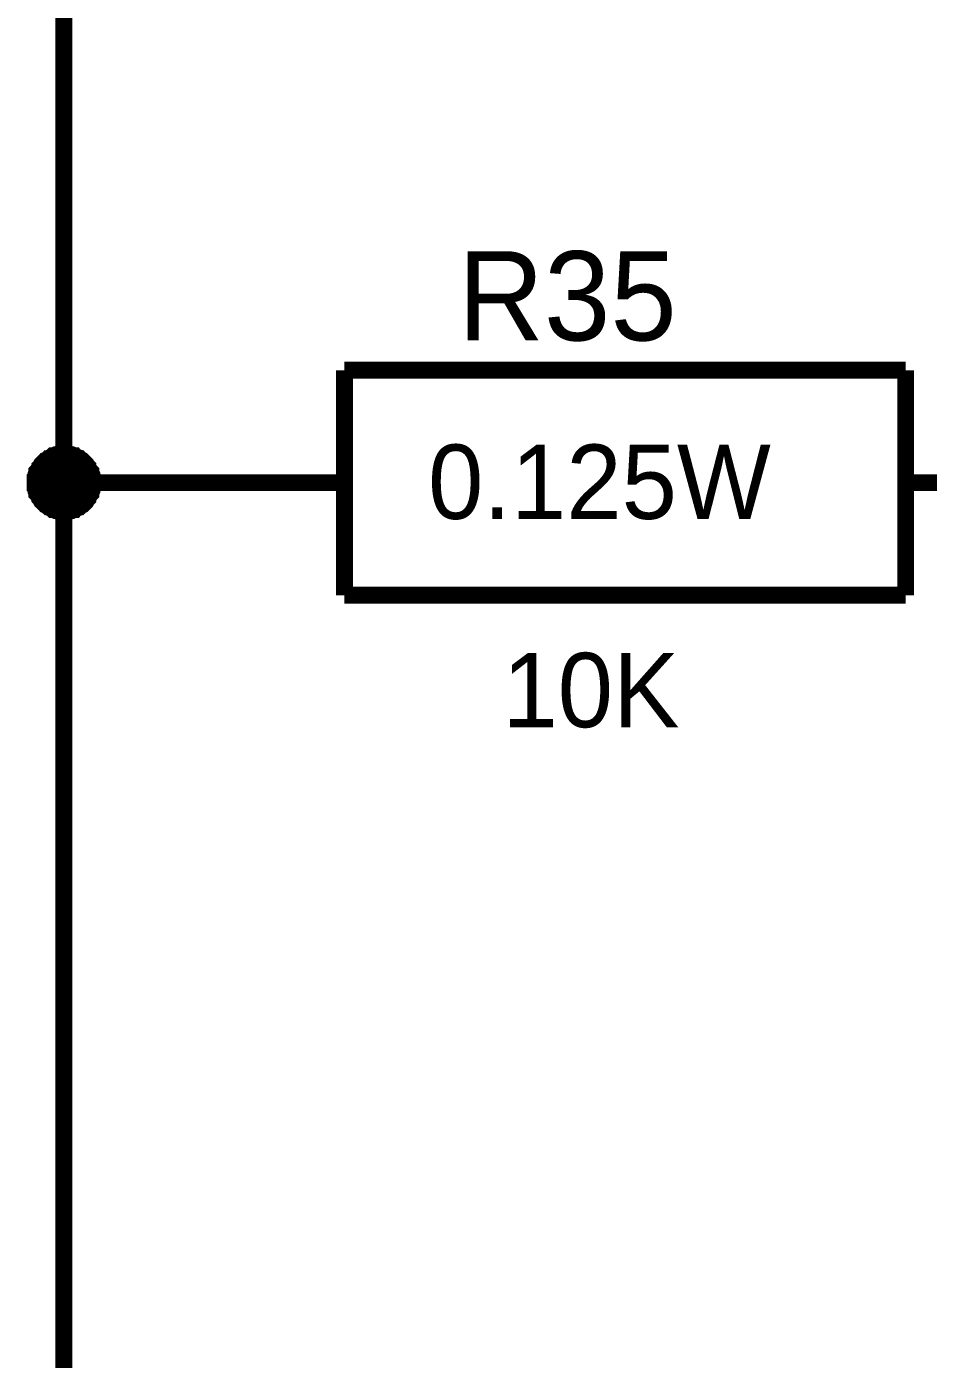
# Model space of a CAD drawing. Header units: millimetres. Extents: x 0 to 420, y 0 to 297.
# Drawn here: x 34.43 to 50.49, y 141.88 to 165.61 of the extents above; entities that cross this region are included whole.
import ezdxf

# ---------------------------------------------------------------- set-up
doc = ezdxf.new("R2010")
doc.units = ezdxf.units.MM
doc.layers.add('Sheet', color=255, linetype='Continuous')

msp = doc.modelspace()

# ---------------------------------------------------------------- linework, layer by layer
at = {"layer": 'Sheet'}
for points, const_width in [([(35.088, 172.494), (35.088, 157.491), (37.587, 157.491)], 0.3), ([(40.087, 159.495), (40.087, 155.488)], 0.3), ([(40.087, 159.495), (50.084, 159.495)], 0.3), ([(50.084, 159.495), (50.084, 155.488)], 0.3), ([(34.575, 157.491), (34.575, 157.525), (34.575, 157.541), (34.575, 157.574), (34.592, 157.591), (34.592, 157.624), (34.592, 157.64), (34.608, 157.674), (34.608, 157.69), (34.625, 157.707), (34.641, 157.74), (34.658, 157.756), (34.658, 157.773), (34.674, 157.79), (34.691, 157.823), (34.708, 157.839), (34.724, 157.856), (34.741, 157.872), (34.757, 157.889), (34.79, 157.905), (34.807, 157.922), (34.823, 157.922), (34.84, 157.939), (34.873, 157.955), (34.89, 157.972), (34.906, 157.972), (34.939, 157.988), (34.956, 157.988), (34.989, 157.988), (35.006, 158.005), (35.039, 158.005), (35.055, 158.005), (35.088, 158.005)], 0.3), ([(34.575, 157.491), (34.575, 157.525), (34.575, 157.541), (34.575, 157.574), (34.592, 157.591), (34.592, 157.624), (34.592, 157.64), (34.608, 157.674), (34.608, 157.69), (34.625, 157.707), (34.641, 157.74), (34.658, 157.756), (34.658, 157.773), (34.674, 157.79), (34.691, 157.823), (34.708, 157.839), (34.724, 157.856), (34.741, 157.872), (34.757, 157.889), (34.79, 157.905), (34.807, 157.922), (34.823, 157.922), (34.84, 157.939), (34.873, 157.955), (34.89, 157.972), (34.906, 157.972), (34.939, 157.988), (34.956, 157.988), (34.989, 157.988), (35.006, 158.005), (35.039, 158.005), (35.055, 158.005), (35.088, 158.005)], 0.3), ([(34.575, 157.491), (34.575, 157.525), (34.575, 157.541), (34.575, 157.574), (34.592, 157.591), (34.592, 157.624), (34.592, 157.64), (34.608, 157.674), (34.608, 157.69), (34.625, 157.707), (34.641, 157.74), (34.658, 157.756), (34.658, 157.773), (34.674, 157.79), (34.691, 157.823), (34.708, 157.839), (34.724, 157.856), (34.741, 157.872), (34.757, 157.889), (34.79, 157.905), (34.807, 157.922), (34.823, 157.922), (34.84, 157.939), (34.873, 157.955), (34.89, 157.972), (34.906, 157.972), (34.939, 157.988), (34.956, 157.988), (34.989, 157.988), (35.006, 158.005), (35.039, 158.005), (35.055, 158.005), (35.088, 158.005)], 0.3), ([(34.575, 157.491), (34.575, 157.525), (34.575, 157.541), (34.575, 157.574), (34.592, 157.591), (34.592, 157.624), (34.592, 157.64), (34.608, 157.674), (34.608, 157.69), (34.625, 157.707), (34.641, 157.74), (34.658, 157.756), (34.658, 157.773), (34.674, 157.79), (34.691, 157.823), (34.708, 157.839), (34.724, 157.856), (34.741, 157.872), (34.757, 157.889), (34.79, 157.905), (34.807, 157.922), (34.823, 157.922), (34.84, 157.939), (34.873, 157.955), (34.89, 157.972), (34.906, 157.972), (34.939, 157.988), (34.956, 157.988), (34.989, 157.988), (35.006, 158.005), (35.039, 158.005), (35.055, 158.005), (35.088, 158.005)], 0.3), ([(35.088, 158.005), (35.088, 158.005)], 0.3), ([(35.088, 158.005), (35.121, 158.005), (35.138, 158.005), (35.171, 158.005), (35.188, 157.988), (35.221, 157.988), (35.237, 157.988), (35.27, 157.972), (35.287, 157.972), (35.303, 157.955), (35.337, 157.939), (35.353, 157.922), (35.37, 157.922), (35.386, 157.905), (35.419, 157.889), (35.436, 157.872), (35.452, 157.856), (35.469, 157.839), (35.485, 157.823), (35.502, 157.79), (35.519, 157.773), (35.519, 157.756), (35.535, 157.74), (35.552, 157.707), (35.568, 157.69), (35.568, 157.674), (35.585, 157.64), (35.585, 157.624), (35.585, 157.591), (35.601, 157.574), (35.601, 157.541), (35.601, 157.525), (35.601, 157.491)], 0.3), ([(35.088, 158.005), (35.088, 158.005)], 0.3), ([(35.088, 158.005), (35.121, 158.005), (35.138, 158.005), (35.171, 158.005), (35.188, 157.988), (35.221, 157.988), (35.237, 157.988), (35.27, 157.972), (35.287, 157.972), (35.303, 157.955), (35.337, 157.939), (35.353, 157.922), (35.37, 157.922), (35.386, 157.905), (35.419, 157.889), (35.436, 157.872), (35.452, 157.856), (35.469, 157.839), (35.485, 157.823), (35.502, 157.79), (35.519, 157.773), (35.519, 157.756), (35.535, 157.74), (35.552, 157.707), (35.568, 157.69), (35.568, 157.674), (35.585, 157.64), (35.585, 157.624), (35.585, 157.591), (35.601, 157.574), (35.601, 157.541), (35.601, 157.525), (35.601, 157.491)], 0.3), ([(35.088, 158.005), (35.088, 158.005)], 0.3), ([(35.088, 158.005), (35.121, 158.005), (35.138, 158.005), (35.171, 158.005), (35.188, 157.988), (35.221, 157.988), (35.237, 157.988), (35.27, 157.972), (35.287, 157.972), (35.303, 157.955), (35.337, 157.939), (35.353, 157.922), (35.37, 157.922), (35.386, 157.905), (35.419, 157.889), (35.436, 157.872), (35.452, 157.856), (35.469, 157.839), (35.485, 157.823), (35.502, 157.79), (35.519, 157.773), (35.519, 157.756), (35.535, 157.74), (35.552, 157.707), (35.568, 157.69), (35.568, 157.674), (35.585, 157.64), (35.585, 157.624), (35.585, 157.591), (35.601, 157.574), (35.601, 157.541), (35.601, 157.525), (35.601, 157.491)], 0.3), ([(35.088, 158.005), (35.088, 158.005)], 0.3), ([(35.088, 158.005), (35.121, 158.005), (35.138, 158.005), (35.171, 158.005), (35.188, 157.988), (35.221, 157.988), (35.237, 157.988), (35.27, 157.972), (35.287, 157.972), (35.303, 157.955), (35.337, 157.939), (35.353, 157.922), (35.37, 157.922), (35.386, 157.905), (35.419, 157.889), (35.436, 157.872), (35.452, 157.856), (35.469, 157.839), (35.485, 157.823), (35.502, 157.79), (35.519, 157.773), (35.519, 157.756), (35.535, 157.74), (35.552, 157.707), (35.568, 157.69), (35.568, 157.674), (35.585, 157.64), (35.585, 157.624), (35.585, 157.591), (35.601, 157.574), (35.601, 157.541), (35.601, 157.525), (35.601, 157.491)], 0.3), ([(34.575, 157.491), (34.575, 157.525), (34.575, 157.541), (34.575, 157.574), (34.592, 157.591), (34.592, 157.624), (34.592, 157.64), (34.608, 157.674), (34.608, 157.69), (34.625, 157.707), (34.641, 157.74), (34.658, 157.756), (34.658, 157.773), (34.674, 157.79), (34.691, 157.823), (34.708, 157.839), (34.724, 157.856), (34.741, 157.872), (34.757, 157.889), (34.79, 157.905), (34.807, 157.922), (34.823, 157.922), (34.84, 157.939), (34.873, 157.955), (34.89, 157.972), (34.906, 157.972), (34.939, 157.988), (34.956, 157.988), (34.989, 157.988), (35.006, 158.005), (35.039, 158.005), (35.055, 158.005), (35.088, 158.005)], 0.0991), ([(34.575, 157.491), (34.575, 157.525), (34.575, 157.541), (34.575, 157.574), (34.592, 157.591), (34.592, 157.624), (34.592, 157.64), (34.608, 157.674), (34.608, 157.69), (34.625, 157.707), (34.641, 157.74), (34.658, 157.756), (34.658, 157.773), (34.674, 157.79), (34.691, 157.823), (34.708, 157.839), (34.724, 157.856), (34.741, 157.872), (34.757, 157.889), (34.79, 157.905), (34.807, 157.922), (34.823, 157.922), (34.84, 157.939), (34.873, 157.955), (34.89, 157.972), (34.906, 157.972), (34.939, 157.988), (34.956, 157.988), (34.989, 157.988), (35.006, 158.005), (35.039, 158.005), (35.055, 158.005), (35.088, 158.005)], 0.0991), ([(34.575, 157.491), (34.575, 157.525), (34.575, 157.541), (34.575, 157.574), (34.592, 157.591), (34.592, 157.624), (34.592, 157.64), (34.608, 157.674), (34.608, 157.69), (34.625, 157.707), (34.641, 157.74), (34.658, 157.756), (34.658, 157.773), (34.674, 157.79), (34.691, 157.823), (34.708, 157.839), (34.724, 157.856), (34.741, 157.872), (34.757, 157.889), (34.79, 157.905), (34.807, 157.922), (34.823, 157.922), (34.84, 157.939), (34.873, 157.955), (34.89, 157.972), (34.906, 157.972), (34.939, 157.988), (34.956, 157.988), (34.989, 157.988), (35.006, 158.005), (35.039, 158.005), (35.055, 158.005), (35.088, 158.005)], 0.0991), ([(34.575, 157.491), (34.575, 157.525), (34.575, 157.541), (34.575, 157.574), (34.592, 157.591), (34.592, 157.624), (34.592, 157.64), (34.608, 157.674), (34.608, 157.69), (34.625, 157.707), (34.641, 157.74), (34.658, 157.756), (34.658, 157.773), (34.674, 157.79), (34.691, 157.823), (34.708, 157.839), (34.724, 157.856), (34.741, 157.872), (34.757, 157.889), (34.79, 157.905), (34.807, 157.922), (34.823, 157.922), (34.84, 157.939), (34.873, 157.955), (34.89, 157.972), (34.906, 157.972), (34.939, 157.988), (34.956, 157.988), (34.989, 157.988), (35.006, 158.005), (35.039, 158.005), (35.055, 158.005), (35.088, 158.005)], 0.0991), ([(35.088, 158.005), (35.088, 158.005)], 0.0991), ([(35.088, 158.005), (35.121, 158.005), (35.138, 158.005), (35.171, 158.005), (35.188, 157.988), (35.221, 157.988), (35.237, 157.988), (35.27, 157.972), (35.287, 157.972), (35.303, 157.955), (35.337, 157.939), (35.353, 157.922), (35.37, 157.922), (35.386, 157.905), (35.419, 157.889), (35.436, 157.872), (35.452, 157.856), (35.469, 157.839), (35.485, 157.823), (35.502, 157.79), (35.519, 157.773), (35.519, 157.756), (35.535, 157.74), (35.552, 157.707), (35.568, 157.69), (35.568, 157.674), (35.585, 157.64), (35.585, 157.624), (35.585, 157.591), (35.601, 157.574), (35.601, 157.541), (35.601, 157.525), (35.601, 157.491)], 0.0991), ([(35.088, 158.005), (35.088, 158.005)], 0.0991), ([(35.088, 158.005), (35.121, 158.005), (35.138, 158.005), (35.171, 158.005), (35.188, 157.988), (35.221, 157.988), (35.237, 157.988), (35.27, 157.972), (35.287, 157.972), (35.303, 157.955), (35.337, 157.939), (35.353, 157.922), (35.37, 157.922), (35.386, 157.905), (35.419, 157.889), (35.436, 157.872), (35.452, 157.856), (35.469, 157.839), (35.485, 157.823), (35.502, 157.79), (35.519, 157.773), (35.519, 157.756), (35.535, 157.74), (35.552, 157.707), (35.568, 157.69), (35.568, 157.674), (35.585, 157.64), (35.585, 157.624), (35.585, 157.591), (35.601, 157.574), (35.601, 157.541), (35.601, 157.525), (35.601, 157.491)], 0.0991), ([(35.088, 158.005), (35.088, 158.005)], 0.0991), ([(35.088, 158.005), (35.121, 158.005), (35.138, 158.005), (35.171, 158.005), (35.188, 157.988), (35.221, 157.988), (35.237, 157.988), (35.27, 157.972), (35.287, 157.972), (35.303, 157.955), (35.337, 157.939), (35.353, 157.922), (35.37, 157.922), (35.386, 157.905), (35.419, 157.889), (35.436, 157.872), (35.452, 157.856), (35.469, 157.839), (35.485, 157.823), (35.502, 157.79), (35.519, 157.773), (35.519, 157.756), (35.535, 157.74), (35.552, 157.707), (35.568, 157.69), (35.568, 157.674), (35.585, 157.64), (35.585, 157.624), (35.585, 157.591), (35.601, 157.574), (35.601, 157.541), (35.601, 157.525), (35.601, 157.491)], 0.0991), ([(35.088, 158.005), (35.088, 158.005)], 0.0991), ([(35.088, 158.005), (35.121, 158.005), (35.138, 158.005), (35.171, 158.005), (35.188, 157.988), (35.221, 157.988), (35.237, 157.988), (35.27, 157.972), (35.287, 157.972), (35.303, 157.955), (35.337, 157.939), (35.353, 157.922), (35.37, 157.922), (35.386, 157.905), (35.419, 157.889), (35.436, 157.872), (35.452, 157.856), (35.469, 157.839), (35.485, 157.823), (35.502, 157.79), (35.519, 157.773), (35.519, 157.756), (35.535, 157.74), (35.552, 157.707), (35.568, 157.69), (35.568, 157.674), (35.585, 157.64), (35.585, 157.624), (35.585, 157.591), (35.601, 157.574), (35.601, 157.541), (35.601, 157.525), (35.601, 157.491)], 0.0991), ([(35.088, 156.978), (35.055, 156.978), (35.039, 156.978), (35.006, 156.978), (34.989, 156.995), (34.956, 156.995), (34.939, 156.995), (34.906, 157.011), (34.89, 157.011), (34.873, 157.028), (34.84, 157.044), (34.823, 157.061), (34.807, 157.061), (34.79, 157.077), (34.757, 157.094), (34.741, 157.111), (34.724, 157.127), (34.708, 157.144), (34.691, 157.16), (34.674, 157.193), (34.658, 157.21), (34.658, 157.227), (34.641, 157.243), (34.625, 157.276), (34.608, 157.293), (34.608, 157.309), (34.592, 157.342), (34.592, 157.359), (34.592, 157.392), (34.575, 157.409), (34.575, 157.442), (34.575, 157.458), (34.575, 157.491)], 0.3), ([(34.575, 157.491), (34.575, 157.491)], 0.3), ([(35.088, 156.978), (35.055, 156.978), (35.039, 156.978), (35.006, 156.978), (34.989, 156.995), (34.956, 156.995), (34.939, 156.995), (34.906, 157.011), (34.89, 157.011), (34.873, 157.028), (34.84, 157.044), (34.823, 157.061), (34.807, 157.061), (34.79, 157.077), (34.757, 157.094), (34.741, 157.111), (34.724, 157.127), (34.708, 157.144), (34.691, 157.16), (34.674, 157.193), (34.658, 157.21), (34.658, 157.227), (34.641, 157.243), (34.625, 157.276), (34.608, 157.293), (34.608, 157.309), (34.592, 157.342), (34.592, 157.359), (34.592, 157.392), (34.575, 157.409), (34.575, 157.442), (34.575, 157.458), (34.575, 157.491)], 0.3), ([(34.575, 157.491), (34.575, 157.491)], 0.3), ([(35.088, 156.978), (35.055, 156.978), (35.039, 156.978), (35.006, 156.978), (34.989, 156.995), (34.956, 156.995), (34.939, 156.995), (34.906, 157.011), (34.89, 157.011), (34.873, 157.028), (34.84, 157.044), (34.823, 157.061), (34.807, 157.061), (34.79, 157.077), (34.757, 157.094), (34.741, 157.111), (34.724, 157.127), (34.708, 157.144), (34.691, 157.16), (34.674, 157.193), (34.658, 157.21), (34.658, 157.227), (34.641, 157.243), (34.625, 157.276), (34.608, 157.293), (34.608, 157.309), (34.592, 157.342), (34.592, 157.359), (34.592, 157.392), (34.575, 157.409), (34.575, 157.442), (34.575, 157.458), (34.575, 157.491)], 0.3), ([(34.575, 157.491), (34.575, 157.491)], 0.3), ([(35.088, 156.978), (35.055, 156.978), (35.039, 156.978), (35.006, 156.978), (34.989, 156.995), (34.956, 156.995), (34.939, 156.995), (34.906, 157.011), (34.89, 157.011), (34.873, 157.028), (34.84, 157.044), (34.823, 157.061), (34.807, 157.061), (34.79, 157.077), (34.757, 157.094), (34.741, 157.111), (34.724, 157.127), (34.708, 157.144), (34.691, 157.16), (34.674, 157.193), (34.658, 157.21), (34.658, 157.227), (34.641, 157.243), (34.625, 157.276), (34.608, 157.293), (34.608, 157.309), (34.592, 157.342), (34.592, 157.359), (34.592, 157.392), (34.575, 157.409), (34.575, 157.442), (34.575, 157.458), (34.575, 157.491)], 0.3), ([(34.575, 157.491), (34.575, 157.491)], 0.3), ([(35.601, 157.491), (35.601, 157.458), (35.601, 157.442), (35.601, 157.409), (35.585, 157.392), (35.585, 157.359), (35.585, 157.342), (35.568, 157.309), (35.568, 157.293), (35.552, 157.276), (35.535, 157.243), (35.519, 157.227), (35.519, 157.21), (35.502, 157.193), (35.485, 157.16), (35.469, 157.144), (35.452, 157.127), (35.436, 157.111), (35.419, 157.094), (35.386, 157.077), (35.37, 157.061), (35.353, 157.061), (35.337, 157.044), (35.303, 157.028), (35.287, 157.011), (35.27, 157.011), (35.237, 156.995), (35.221, 156.995), (35.188, 156.995), (35.171, 156.978), (35.138, 156.978), (35.121, 156.978), (35.088, 156.978)], 0.3), ([(35.088, 157.491), (35.088, 124.986), (37.587, 124.986)], 0.3), ([(35.601, 157.491), (35.601, 157.458), (35.601, 157.442), (35.601, 157.409), (35.585, 157.392), (35.585, 157.359), (35.585, 157.342), (35.568, 157.309), (35.568, 157.293), (35.552, 157.276), (35.535, 157.243), (35.519, 157.227), (35.519, 157.21), (35.502, 157.193), (35.485, 157.16), (35.469, 157.144), (35.452, 157.127), (35.436, 157.111), (35.419, 157.094), (35.386, 157.077), (35.37, 157.061), (35.353, 157.061), (35.337, 157.044), (35.303, 157.028), (35.287, 157.011), (35.27, 157.011), (35.237, 156.995), (35.221, 156.995), (35.188, 156.995), (35.171, 156.978), (35.138, 156.978), (35.121, 156.978), (35.088, 156.978)], 0.3), ([(35.601, 157.491), (35.601, 157.458), (35.601, 157.442), (35.601, 157.409), (35.585, 157.392), (35.585, 157.359), (35.585, 157.342), (35.568, 157.309), (35.568, 157.293), (35.552, 157.276), (35.535, 157.243), (35.519, 157.227), (35.519, 157.21), (35.502, 157.193), (35.485, 157.16), (35.469, 157.144), (35.452, 157.127), (35.436, 157.111), (35.419, 157.094), (35.386, 157.077), (35.37, 157.061), (35.353, 157.061), (35.337, 157.044), (35.303, 157.028), (35.287, 157.011), (35.27, 157.011), (35.237, 156.995), (35.221, 156.995), (35.188, 156.995), (35.171, 156.978), (35.138, 156.978), (35.121, 156.978), (35.088, 156.978)], 0.3), ([(35.601, 157.491), (35.601, 157.458), (35.601, 157.442), (35.601, 157.409), (35.585, 157.392), (35.585, 157.359), (35.585, 157.342), (35.568, 157.309), (35.568, 157.293), (35.552, 157.276), (35.535, 157.243), (35.519, 157.227), (35.519, 157.21), (35.502, 157.193), (35.485, 157.16), (35.469, 157.144), (35.452, 157.127), (35.436, 157.111), (35.419, 157.094), (35.386, 157.077), (35.37, 157.061), (35.353, 157.061), (35.337, 157.044), (35.303, 157.028), (35.287, 157.011), (35.27, 157.011), (35.237, 156.995), (35.221, 156.995), (35.188, 156.995), (35.171, 156.978), (35.138, 156.978), (35.121, 156.978), (35.088, 156.978)], 0.3), ([(35.601, 157.491), (35.601, 157.491), (35.601, 157.491), (35.601, 157.491), (35.601, 157.491), (35.601, 157.491), (35.601, 157.491), (35.601, 157.491), (35.601, 157.491), (35.601, 157.491), (35.601, 157.491), (35.601, 157.491), (35.601, 157.491), (35.601, 157.491), (35.601, 157.491), (35.601, 157.491), (35.601, 157.491), (35.601, 157.491), (35.601, 157.491), (35.601, 157.491), (35.601, 157.491), (35.601, 157.491), (35.601, 157.491), (35.601, 157.491), (35.601, 157.491), (35.601, 157.491), (35.601, 157.491), (35.601, 157.491), (35.601, 157.491), (35.601, 157.491), (35.601, 157.491), (35.601, 157.491), (35.601, 157.491)], 0.3), ([(35.601, 157.491), (35.601, 157.491)], 0.3), ([(35.601, 157.491), (35.601, 157.491), (35.601, 157.491), (35.601, 157.491), (35.601, 157.491), (35.601, 157.491), (35.601, 157.491), (35.601, 157.491), (35.601, 157.491), (35.601, 157.491), (35.601, 157.491), (35.601, 157.491), (35.601, 157.491), (35.601, 157.491), (35.601, 157.491), (35.601, 157.491), (35.601, 157.491), (35.601, 157.491), (35.601, 157.491), (35.601, 157.491), (35.601, 157.491), (35.601, 157.491), (35.601, 157.491), (35.601, 157.491), (35.601, 157.491), (35.601, 157.491), (35.601, 157.491), (35.601, 157.491), (35.601, 157.491), (35.601, 157.491), (35.601, 157.491), (35.601, 157.491), (35.601, 157.491)], 0.3), ([(35.601, 157.491), (35.601, 157.491)], 0.3), ([(35.601, 157.491), (35.601, 157.491), (35.601, 157.491), (35.601, 157.491), (35.601, 157.491), (35.601, 157.491), (35.601, 157.491), (35.601, 157.491), (35.601, 157.491), (35.601, 157.491), (35.601, 157.491), (35.601, 157.491), (35.601, 157.491), (35.601, 157.491), (35.601, 157.491), (35.601, 157.491), (35.601, 157.491), (35.601, 157.491), (35.601, 157.491), (35.601, 157.491), (35.601, 157.491), (35.601, 157.491), (35.601, 157.491), (35.601, 157.491), (35.601, 157.491), (35.601, 157.491), (35.601, 157.491), (35.601, 157.491), (35.601, 157.491), (35.601, 157.491), (35.601, 157.491), (35.601, 157.491), (35.601, 157.491)], 0.3), ([(35.601, 157.491), (35.601, 157.491)], 0.3), ([(35.601, 157.491), (35.601, 157.491), (35.601, 157.491), (35.601, 157.491), (35.601, 157.491), (35.601, 157.491), (35.601, 157.491), (35.601, 157.491), (35.601, 157.491), (35.601, 157.491), (35.601, 157.491), (35.601, 157.491), (35.601, 157.491), (35.601, 157.491), (35.601, 157.491), (35.601, 157.491), (35.601, 157.491), (35.601, 157.491), (35.601, 157.491), (35.601, 157.491), (35.601, 157.491), (35.601, 157.491), (35.601, 157.491), (35.601, 157.491), (35.601, 157.491), (35.601, 157.491), (35.601, 157.491), (35.601, 157.491), (35.601, 157.491), (35.601, 157.491), (35.601, 157.491), (35.601, 157.491), (35.601, 157.491)], 0.3), ([(35.601, 157.491), (35.601, 157.491)], 0.3), ([(40.087, 157.491), (37.587, 157.491)], 0.3), ([(50.084, 157.491), (52.583, 157.491)], 0.3), ([(35.088, 156.978), (35.055, 156.978), (35.039, 156.978), (35.006, 156.978), (34.989, 156.995), (34.956, 156.995), (34.939, 156.995), (34.906, 157.011), (34.89, 157.011), (34.873, 157.028), (34.84, 157.044), (34.823, 157.061), (34.807, 157.061), (34.79, 157.077), (34.757, 157.094), (34.741, 157.111), (34.724, 157.127), (34.708, 157.144), (34.691, 157.16), (34.674, 157.193), (34.658, 157.21), (34.658, 157.227), (34.641, 157.243), (34.625, 157.276), (34.608, 157.293), (34.608, 157.309), (34.592, 157.342), (34.592, 157.359), (34.592, 157.392), (34.575, 157.409), (34.575, 157.442), (34.575, 157.458), (34.575, 157.491)], 0.0991), ([(34.575, 157.491), (34.575, 157.491)], 0.0991), ([(35.088, 156.978), (35.055, 156.978), (35.039, 156.978), (35.006, 156.978), (34.989, 156.995), (34.956, 156.995), (34.939, 156.995), (34.906, 157.011), (34.89, 157.011), (34.873, 157.028), (34.84, 157.044), (34.823, 157.061), (34.807, 157.061), (34.79, 157.077), (34.757, 157.094), (34.741, 157.111), (34.724, 157.127), (34.708, 157.144), (34.691, 157.16), (34.674, 157.193), (34.658, 157.21), (34.658, 157.227), (34.641, 157.243), (34.625, 157.276), (34.608, 157.293), (34.608, 157.309), (34.592, 157.342), (34.592, 157.359), (34.592, 157.392), (34.575, 157.409), (34.575, 157.442), (34.575, 157.458), (34.575, 157.491)], 0.0991), ([(34.575, 157.491), (34.575, 157.491)], 0.0991), ([(35.088, 156.978), (35.055, 156.978), (35.039, 156.978), (35.006, 156.978), (34.989, 156.995), (34.956, 156.995), (34.939, 156.995), (34.906, 157.011), (34.89, 157.011), (34.873, 157.028), (34.84, 157.044), (34.823, 157.061), (34.807, 157.061), (34.79, 157.077), (34.757, 157.094), (34.741, 157.111), (34.724, 157.127), (34.708, 157.144), (34.691, 157.16), (34.674, 157.193), (34.658, 157.21), (34.658, 157.227), (34.641, 157.243), (34.625, 157.276), (34.608, 157.293), (34.608, 157.309), (34.592, 157.342), (34.592, 157.359), (34.592, 157.392), (34.575, 157.409), (34.575, 157.442), (34.575, 157.458), (34.575, 157.491)], 0.0991), ([(34.575, 157.491), (34.575, 157.491)], 0.0991), ([(35.088, 156.978), (35.055, 156.978), (35.039, 156.978), (35.006, 156.978), (34.989, 156.995), (34.956, 156.995), (34.939, 156.995), (34.906, 157.011), (34.89, 157.011), (34.873, 157.028), (34.84, 157.044), (34.823, 157.061), (34.807, 157.061), (34.79, 157.077), (34.757, 157.094), (34.741, 157.111), (34.724, 157.127), (34.708, 157.144), (34.691, 157.16), (34.674, 157.193), (34.658, 157.21), (34.658, 157.227), (34.641, 157.243), (34.625, 157.276), (34.608, 157.293), (34.608, 157.309), (34.592, 157.342), (34.592, 157.359), (34.592, 157.392), (34.575, 157.409), (34.575, 157.442), (34.575, 157.458), (34.575, 157.491)], 0.0991), ([(34.575, 157.491), (34.575, 157.491)], 0.0991), ([(35.601, 157.491), (35.601, 157.458), (35.601, 157.442), (35.601, 157.409), (35.585, 157.392), (35.585, 157.359), (35.585, 157.342), (35.568, 157.309), (35.568, 157.293), (35.552, 157.276), (35.535, 157.243), (35.519, 157.227), (35.519, 157.21), (35.502, 157.193), (35.485, 157.16), (35.469, 157.144), (35.452, 157.127), (35.436, 157.111), (35.419, 157.094), (35.386, 157.077), (35.37, 157.061), (35.353, 157.061), (35.337, 157.044), (35.303, 157.028), (35.287, 157.011), (35.27, 157.011), (35.237, 156.995), (35.221, 156.995), (35.188, 156.995), (35.171, 156.978), (35.138, 156.978), (35.121, 156.978), (35.088, 156.978)], 0.0991), ([(35.601, 157.491), (35.601, 157.458), (35.601, 157.442), (35.601, 157.409), (35.585, 157.392), (35.585, 157.359), (35.585, 157.342), (35.568, 157.309), (35.568, 157.293), (35.552, 157.276), (35.535, 157.243), (35.519, 157.227), (35.519, 157.21), (35.502, 157.193), (35.485, 157.16), (35.469, 157.144), (35.452, 157.127), (35.436, 157.111), (35.419, 157.094), (35.386, 157.077), (35.37, 157.061), (35.353, 157.061), (35.337, 157.044), (35.303, 157.028), (35.287, 157.011), (35.27, 157.011), (35.237, 156.995), (35.221, 156.995), (35.188, 156.995), (35.171, 156.978), (35.138, 156.978), (35.121, 156.978), (35.088, 156.978)], 0.0991), ([(35.601, 157.491), (35.601, 157.458), (35.601, 157.442), (35.601, 157.409), (35.585, 157.392), (35.585, 157.359), (35.585, 157.342), (35.568, 157.309), (35.568, 157.293), (35.552, 157.276), (35.535, 157.243), (35.519, 157.227), (35.519, 157.21), (35.502, 157.193), (35.485, 157.16), (35.469, 157.144), (35.452, 157.127), (35.436, 157.111), (35.419, 157.094), (35.386, 157.077), (35.37, 157.061), (35.353, 157.061), (35.337, 157.044), (35.303, 157.028), (35.287, 157.011), (35.27, 157.011), (35.237, 156.995), (35.221, 156.995), (35.188, 156.995), (35.171, 156.978), (35.138, 156.978), (35.121, 156.978), (35.088, 156.978)], 0.0991), ([(35.601, 157.491), (35.601, 157.458), (35.601, 157.442), (35.601, 157.409), (35.585, 157.392), (35.585, 157.359), (35.585, 157.342), (35.568, 157.309), (35.568, 157.293), (35.552, 157.276), (35.535, 157.243), (35.519, 157.227), (35.519, 157.21), (35.502, 157.193), (35.485, 157.16), (35.469, 157.144), (35.452, 157.127), (35.436, 157.111), (35.419, 157.094), (35.386, 157.077), (35.37, 157.061), (35.353, 157.061), (35.337, 157.044), (35.303, 157.028), (35.287, 157.011), (35.27, 157.011), (35.237, 156.995), (35.221, 156.995), (35.188, 156.995), (35.171, 156.978), (35.138, 156.978), (35.121, 156.978), (35.088, 156.978)], 0.0991), ([(35.601, 157.491), (35.601, 157.491), (35.601, 157.491), (35.601, 157.491), (35.601, 157.491), (35.601, 157.491), (35.601, 157.491), (35.601, 157.491), (35.601, 157.491), (35.601, 157.491), (35.601, 157.491), (35.601, 157.491), (35.601, 157.491), (35.601, 157.491), (35.601, 157.491), (35.601, 157.491), (35.601, 157.491), (35.601, 157.491), (35.601, 157.491), (35.601, 157.491), (35.601, 157.491), (35.601, 157.491), (35.601, 157.491), (35.601, 157.491), (35.601, 157.491), (35.601, 157.491), (35.601, 157.491), (35.601, 157.491), (35.601, 157.491), (35.601, 157.491), (35.601, 157.491), (35.601, 157.491), (35.601, 157.491)], 0.0991), ([(35.601, 157.491), (35.601, 157.491)], 0.0991), ([(35.601, 157.491), (35.601, 157.491), (35.601, 157.491), (35.601, 157.491), (35.601, 157.491), (35.601, 157.491), (35.601, 157.491), (35.601, 157.491), (35.601, 157.491), (35.601, 157.491), (35.601, 157.491), (35.601, 157.491), (35.601, 157.491), (35.601, 157.491), (35.601, 157.491), (35.601, 157.491), (35.601, 157.491), (35.601, 157.491), (35.601, 157.491), (35.601, 157.491), (35.601, 157.491), (35.601, 157.491), (35.601, 157.491), (35.601, 157.491), (35.601, 157.491), (35.601, 157.491), (35.601, 157.491), (35.601, 157.491), (35.601, 157.491), (35.601, 157.491), (35.601, 157.491), (35.601, 157.491), (35.601, 157.491)], 0.0991), ([(35.601, 157.491), (35.601, 157.491)], 0.0991), ([(35.601, 157.491), (35.601, 157.491), (35.601, 157.491), (35.601, 157.491), (35.601, 157.491), (35.601, 157.491), (35.601, 157.491), (35.601, 157.491), (35.601, 157.491), (35.601, 157.491), (35.601, 157.491), (35.601, 157.491), (35.601, 157.491), (35.601, 157.491), (35.601, 157.491), (35.601, 157.491), (35.601, 157.491), (35.601, 157.491), (35.601, 157.491), (35.601, 157.491), (35.601, 157.491), (35.601, 157.491), (35.601, 157.491), (35.601, 157.491), (35.601, 157.491), (35.601, 157.491), (35.601, 157.491), (35.601, 157.491), (35.601, 157.491), (35.601, 157.491), (35.601, 157.491), (35.601, 157.491), (35.601, 157.491)], 0.0991), ([(35.601, 157.491), (35.601, 157.491)], 0.0991), ([(35.601, 157.491), (35.601, 157.491), (35.601, 157.491), (35.601, 157.491), (35.601, 157.491), (35.601, 157.491), (35.601, 157.491), (35.601, 157.491), (35.601, 157.491), (35.601, 157.491), (35.601, 157.491), (35.601, 157.491), (35.601, 157.491), (35.601, 157.491), (35.601, 157.491), (35.601, 157.491), (35.601, 157.491), (35.601, 157.491), (35.601, 157.491), (35.601, 157.491), (35.601, 157.491), (35.601, 157.491), (35.601, 157.491), (35.601, 157.491), (35.601, 157.491), (35.601, 157.491), (35.601, 157.491), (35.601, 157.491), (35.601, 157.491), (35.601, 157.491), (35.601, 157.491), (35.601, 157.491), (35.601, 157.491)], 0.0991), ([(35.601, 157.491), (35.601, 157.491)], 0.0991), ([(40.087, 155.488), (50.084, 155.488)], 0.3)]:
    msp.add_lwpolyline(points, dxfattribs=dict(at, const_width=const_width))
at = {"layer": 'Sheet', "const_width": 0.508}
msp.add_lwpolyline([(34.746, 157.5, 1), (35.254, 157.5, 1)], format="xyb", close=True, dxfattribs=at)

# ---------------------------------------------------------------- texts
at = {"layer": 'Sheet'}
for s, height, p in [('R35', 1.5897, (42.106, 160.025)), ('0.125W', 1.3247, (41.576, 156.846)), ('10K', 1.3247, (42.9, 153.136))]:
    msp.add_text(s, height=height, dxfattribs=at).set_placement(p)

doc.saveas('drawing.dxf')
